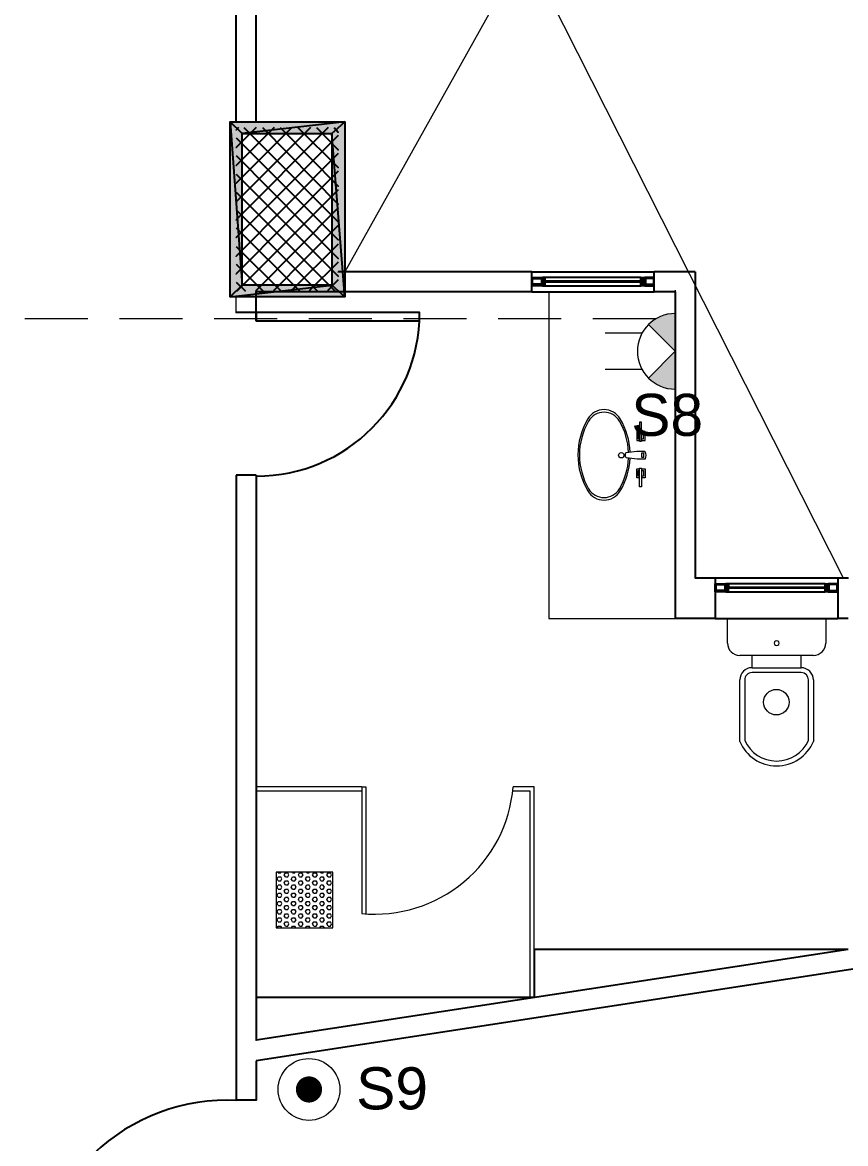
# Model space of a CAD drawing. Header units: inches. Extents: x 14 to 158, y 51 to 94.
# Drawn here: x 74.63 to 78.54, y 78.76 to 84.09 of the extents above; entities that cross this region are included whole.
import ezdxf

# ---------------------------------------------------------------- set-up
doc = ezdxf.new("R2010")
doc.units = ezdxf.units.IN
doc.header["$LTSCALE"] = 0.6
doc.header["$MEASUREMENT"] = 0
doc.linetypes.add('DASHED', pattern=[0.75, 0.5, -0.25])
doc.layers.get('0').update_dxf_attribs({"color": 253, "lineweight": 0})
for name, color, linetype, lineweight in [('1st BASE_WTV$0$A-DOOR-JAMB', 253, 'Continuous', 0), ('CABEL-L', 3, 'DASHED', 0), ('fur', 253, 'Continuous', 0), ('Furniture', 253, 'Continuous', 0), ('K Furniture', 253, 'Continuous', 0), ('LIGHT', 6, 'Continuous', 0), ('Muebles', 253, 'Continuous', 0), ('POWER', 4, 'Continuous', 0), ('text', 3, 'Continuous', 0), ('wiring1', 3, 'DASHED', 0)]:
    doc.layers.add(name, color=color, linetype=linetype, lineweight=lineweight)
doc.styles.get("Standard").update_dxf_attribs({"font": 'arial.ttf'})

# ---------------------------------------------------------------- blocks, each defined once
blk = doc.blocks.new('A$C66D173D2')
at = {"layer": 'K Furniture'}
for p, q in [((0.0583, 0.5833), (0.0583, 0.2917)), ((0.0817, 0.2917), (0.0817, 0.5785)), ((0.385, 0.5785), (0.385, 0.2917)), ((0.4083, 0.2917), (0.4083, 0.5833)), ((0.35, 0.2567), (0.1167, 0.2567)), ((0.1167, 0.2333), (0.1167, 0.175)), ((0.1167, 0.2333), (0.35, 0.2333)), ((0.35, 0.2333), (0.35, 0.175)), ((0.4083, 0.175), (0.0583, 0.175)), ((0, 0.1167), (0, 0)), ((0.4667, 0), (0.4667, 0.1167)), ((0.4667, 0), (0, 0))]:
    blk.add_line(p, q, dxfattribs=at)
at = {"layer": 'K Furniture', "extrusion": (0, 0, -1)}
for centre, major_axis, start_param, end_param in [((0.2333, 0.5104), (0.1341, 0.1341), 4.321782, 6.673792), ((0.2333, 0.5104), (-0.1176, 0.1176), 5.919765, 8.217402), ((0.2322, 0.3971), (-0.0429, 0.0429), 0.785398, 7.068583), ((0.1167, 0.2917), (0.0412, 0.0412), 2.356194, 3.926991), ((0.1167, 0.2917), (0.0247, 0.0247), 2.356194, 3.926991), ((0.35, 0.2917), (0.0412, 0.0412), 0.785398, 2.356194), ((0.35, 0.2917), (0.0247, 0.0247), 0.785398, 2.356194), ((0.0583, 0.1167), (0.0412, 0.0412), 3.926991, 5.497787), ((0.4083, 0.1167), (0.0412, 0.0412), -0.785398, 0.785398), ((0.2333, 0.1167), (-0.00825, 0.00825), 5.497786, 8.639381), ((0.2333, 0.1167), (0.00825, 0.00825), 0.785397, 3.926992)]:
    blk.add_ellipse(centre, major_axis=major_axis, ratio=1, start_param=start_param, end_param=end_param, dxfattribs=at)
blk = doc.blocks.new('A$C399A65E2')
at = {"layer": 'Muebles', "linetype": 'Continuous'}
for p, q in [((0.1947, 0.0392), (0.201, 0.0898)), ((0.2314, 0.0405), (0.2251, 0.0911)), ((0.0626, 0.0177), (0.0626, 0.0266)), ((0.0626, 0.0266), (0.1524, 0.0266)), ((0.1524, 0.0177), (0.0626, 0.0177)), ((0.1056, 0.0266), (0.1056, 0.0405)), ((0.1056, 0.0405), (0.1486, 0.0405)), ((0.1056, 0), (0.1056, 0.0177)), ((0.1486, 0), (0.1056, 0)), ((0.1132, 0.0266), (0.1132, 0.0341)), ((0.1132, 0.0341), (0.141, 0.0341)), ((0.1132, 0.0076), (0.1132, 0.0177)), ((0.141, 0.0076), (0.1132, 0.0076)), ((0.141, 0.0341), (0.141, 0.0266)), ((0.141, 0.0177), (0.141, 0.0076)), ((0.1486, 0.0405), (0.1486, 0.0266)), ((0.1486, 0.0177), (0.1486, 0)), ((0.1524, 0.0266), (0.1524, 0.0177)), ((0.1947, 0), (0.1947, 0.0392)), ((0.2238, 0.0177), (0.2036, 0.0177)), ((0.2036, 0.0177), (0.2036, 0.0063)), ((0.2036, 0.0063), (0.2238, 0.0063)), ((0.2238, 0.0063), (0.2238, 0.0177)), ((0.2314, 0.0013), (0.2314, 0.0405)), ((0.3698, 0.0266), (0.28, 0.0266)), ((0.28, 0.0266), (0.28, 0.0177)), ((0.28, 0.0177), (0.3698, 0.0177)), ((0.3268, 0.0405), (0.2838, 0.0405)), ((0.2838, 0.0405), (0.2838, 0.0266)), ((0.2838, 0.0177), (0.2838, 0)), ((0.2838, 0), (0.3268, 0)), ((0.3192, 0.0341), (0.2914, 0.0341)), ((0.2914, 0.0341), (0.2914, 0.0266)), ((0.2914, 0.0177), (0.2914, 0.0076)), ((0.2914, 0.0076), (0.3192, 0.0076)), ((0.3192, 0.0266), (0.3192, 0.0341)), ((0.3192, 0.0076), (0.3192, 0.0177)), ((0.3268, 0.0266), (0.3268, 0.0405)), ((0.3268, 0), (0.3268, 0.0177)), ((0.3698, 0.0177), (0.3698, 0.0266))]:
    blk.add_line(p, q, dxfattribs=at)
blk.add_circle((0.2132, 0.1138), 0.0126, dxfattribs=at)
for centre, radius, start, end in [((0.2149, -0.0158), 0.3359, 59.4662, 120.5338), ((0.09, 0.196), 0.09, 120.5339, 239.4661), ((0.0972, 0.196), 0.0848, 120.5339, 239.4661), ((0.2149, -0.0037), 0.3167, 59.4662, 120.5338), ((0.3327, 0.196), 0.0848, 300.5339, 59.4661), ((0.3399, 0.196), 0.09, 300.5339, 59.4661), ((0.2149, 0.4079), 0.3359, 239.4662, 267.2537), ((0.2149, 0.3957), 0.3167, 239.4662, 267.2472), ((0.2149, 0.3957), 0.3167, 272.0978, 300.5338), ((0.2149, 0.4079), 0.3359, 272.1288, 300.5338), ((0.2136, 0.0805), 0.0156, 42.4851, 143.5402), ((0.2118, 0.0367), 0.0405, 245.0514, 298.8984)]:
    blk.add_arc(centre, radius, start, end, dxfattribs=at)
blk = doc.blocks.new('120 S')
at = {"layer": 'LIGHT', "ltscale": 0.005}
h = blk.add_hatch(color=2, dxfattribs=at)
h.dxf.hatch_style = 1
h.paths.add_polyline_path([(0.0001, 0), (-0.0847, 0.0847, 0.198912), (-0.1198, 0)])
h.paths.add_polyline_path([(0.0848, 0.0847), (0.0001, 0), (0.1199, 0, 0.198912)])
at = {"layer": 'POWER'}
for p, q in [((-0.0579, 0.1049), (-0.0579, 0.2219)), ((0.058, 0.1049), (0.058, 0.2219)), ((0.1939, 0), (-0.1938, 0))]:
    blk.add_line(p, q, dxfattribs=at)
at = {"layer": 'POWER', "ltscale": 0.005}
for q in [(-0.0847, 0.0847), (0.0848, 0.0847)]:
    blk.add_line((0.0001, 0), q, dxfattribs=at)
at = {"layer": 'POWER'}
blk.add_arc((0.0001, 0), 0.1198, 0, 180, dxfattribs=at)
blk = doc.blocks.new('197')
at = {"layer": 'POWER', "color": 2, "ltscale": 0.005, "const_width": 0.0563}
blk.add_lwpolyline([(630293.4825, -41521.393, -1), (630293.4263, -41521.393, -1)], format="xyb", close=True, dxfattribs=at)
at = {"layer": 'POWER'}
blk.add_circle((630293.4544, -41521.393), 0.1327, dxfattribs=at)

msp = doc.modelspace()

# ---------------------------------------------------------------- hatches: boundary and pattern name
h = msp.add_hatch(color=256)
h.paths.add_polyline_path([(76.098, 83.5622), (76.1587, 83.6187), (75.6705, 83.5622)])
h.paths.add_polyline_path([(76.1587, 83.6187), (75.6705, 83.5622), (75.614, 83.6187)])
h.paths.add_polyline_path([(75.6705, 83.5622), (75.614, 83.6187), (75.6705, 82.8423)])
h.paths.add_polyline_path([(75.614, 83.6187), (75.6705, 82.8423), (75.614, 82.7857)])
h.paths.add_polyline_path([(75.6705, 82.8423), (75.614, 82.7857), (76.098, 82.8423)])
h.paths.add_polyline_path([(75.614, 82.7857), (76.098, 82.8423), (76.1587, 82.7857)])
h.paths.add_polyline_path([(76.098, 82.8423), (76.1587, 82.7857), (76.098, 83.5622)])
h.paths.add_polyline_path([(76.1587, 82.7857), (76.098, 83.5622), (76.1587, 83.6187)])
at = {"layer": 'fur'}
h = msp.add_hatch(dxfattribs=at)
h.set_pattern_fill('HEX', color=256, scale=0.09)
h.set_pattern_definition([(0, (56.369103, 67.91082), (0, 0.019485572), [0.01125, -0.0225]), (120, (56.369103, 67.91082), (-0.016875, -0.009742786), [0.01125, -0.0225]), (60, (56.380353, 67.91082), (-0.016875, 0.009742786), [0.01125, -0.0225])])
h.paths.add_polyline_path([(76.1023, 80.0522), (75.8331, 80.0522), (75.8331, 79.7881), (76.1023, 79.7881)])

# ---------------------------------------------------------------- linework, layer by layer
for p, q in [((78.5514, 87.185), (76.1587, 82.9057)), ((75.7381, 86.9629), (78.5273, 81.4508)), ((75.643, 82.7113), (75.643, 82.7857))]:
    msp.add_line(p, q)
at = {"linetype": 'Continuous', "lineweight": -2}
for points in [[(75.7381, 83.6187), (75.7381, 86.9905), (75.7381, 86.9905)], [(75.643, 83.6187), (75.643, 86.4086), (75.643, 86.4086)], [(76.0801, 83.5911), (75.643, 83.1526), (75.643, 83.1526)], [(75.996, 83.5911), (75.643, 83.2381), (75.643, 83.2381)], [(75.9077, 83.5911), (75.643, 83.3263), (75.643, 83.3263)], [(75.8236, 83.5911), (75.643, 83.4105), (75.643, 83.4105)], [(75.7381, 83.5911), (75.643, 83.496), (75.643, 83.496)], [(75.654, 83.5911), (75.643, 83.5801), (75.643, 83.5801)], [(75.6788, 83.5911), (76.127, 83.1429), (76.127, 83.1429)], [(75.7671, 83.5911), (76.127, 83.227), (76.127, 83.227)], [(75.8512, 83.5911), (76.127, 83.3125), (76.127, 83.3125)], [(75.9353, 83.5911), (76.127, 83.4008), (76.127, 83.4008)], [(76.0236, 83.5911), (76.127, 83.4849), (76.127, 83.4849)], [(76.1091, 83.5911), (76.127, 83.5691), (76.127, 83.5691)], [(76.127, 83.5525), (75.643, 83.0684), (75.643, 83.0684)], [(75.643, 83.5415), (76.127, 83.0574), (76.127, 83.0574)], [(76.127, 83.467), (75.643, 82.9802), (75.643, 82.9802)], [(75.643, 83.4573), (76.127, 82.9692), (76.127, 82.9692)], [(76.127, 83.3829), (75.643, 82.8961), (75.643, 82.8961)], [(75.643, 83.3691), (76.127, 82.885), (76.127, 82.885)], [(75.643, 83.2836), (76.1118, 82.8147), (76.1118, 82.8147)], [(76.127, 83.2946), (75.6471, 82.8147), (75.6471, 82.8147)], [(76.127, 83.2091), (75.7354, 82.8147), (75.7354, 82.8147)], [(75.643, 83.1995), (76.0277, 82.8147), (76.0277, 82.8147)], [(75.643, 83.114), (75.9436, 82.8147), (75.9436, 82.8147)], [(76.127, 83.125), (75.8195, 82.8147), (75.8195, 82.8147)], [(75.643, 83.0257), (75.8553, 82.8147), (75.8553, 82.8147)], [(76.127, 83.0367), (75.9036, 82.8147), (75.9036, 82.8147)], [(75.643, 82.9416), (75.7698, 82.8147), (75.7698, 82.8147)], [(76.127, 82.9512), (75.9891, 82.8147), (75.9891, 82.8147)], [(77.0482, 82.9057), (76.127, 82.9057), (76.127, 82.9057)], [(77.0482, 82.8106), (77.0482, 82.9057), (77.0482, 82.9057)], [(77.0482, 82.9057), (77.6302, 82.9057), (77.6302, 82.9057)], [(77.0482, 82.8106), (77.0482, 82.9057), (77.0482, 82.9057)], [(77.0482, 82.9057), (77.6302, 82.9057), (77.6302, 82.9057)], [(77.8246, 82.9057), (77.6302, 82.9057), (77.6302, 82.9057)], [(77.6302, 82.8106), (77.6302, 82.9057), (77.6302, 82.9057)], [(77.6302, 82.8106), (77.6302, 82.9057), (77.6302, 82.9057)], [(77.8246, 82.9057), (77.8246, 81.4508), (77.8246, 81.4508)], [(75.643, 82.8561), (75.6857, 82.8147), (75.6857, 82.8147)], [(76.127, 82.8671), (76.0774, 82.8147), (76.0774, 82.8147)], [(77.0482, 82.8781), (77.0979, 82.8781), (77.0979, 82.8395), (77.0482, 82.8395)], [(77.0482, 82.8395), (77.0482, 82.8781), (77.0482, 82.8781)], [(77.0482, 82.8781), (77.0979, 82.8781), (77.0979, 82.8395), (77.0482, 82.8395)], [(77.0482, 82.8395), (77.0482, 82.8781), (77.0482, 82.8781)], [(77.5847, 82.8602), (77.0979, 82.8602), (77.0979, 82.8602)], [(77.5847, 82.8602), (77.0979, 82.8602), (77.0979, 82.8602)], [(77.5847, 82.8561), (77.0979, 82.8561), (77.0979, 82.8561)], [(77.5847, 82.8561), (77.0979, 82.8561), (77.0979, 82.8561)], [(77.5668, 82.8781), (77.1117, 82.8781), (77.1117, 82.8781)], [(77.5668, 82.8781), (77.1117, 82.8781), (77.1117, 82.8781)], [(77.1117, 82.8395), (77.5668, 82.8395), (77.5668, 82.8395)], [(77.1117, 82.8395), (77.5668, 82.8395), (77.5668, 82.8395)], [(77.6302, 82.8781), (77.5847, 82.8781), (77.5847, 82.8395), (77.6302, 82.8395)], [(77.6302, 82.8781), (77.5847, 82.8781), (77.5847, 82.8395), (77.6302, 82.8395)], [(77.6302, 82.8395), (77.6302, 82.8781), (77.6302, 82.8781)], [(77.6302, 82.8395), (77.6302, 82.8781), (77.6302, 82.8781)], [(77.0482, 82.8106), (75.7381, 82.8106), (75.7381, 82.8106)], [(75.7381, 82.6727), (75.7381, 82.8106), (75.7381, 82.8106)], [(77.0482, 82.8106), (77.6302, 82.8106), (77.6302, 82.8106)], [(77.0482, 82.8106), (77.6302, 82.8106), (77.6302, 82.8106)], [(77.7295, 82.8106), (77.6302, 82.8106), (77.6302, 82.8106)], [(77.7295, 82.8106), (77.7295, 81.2577), (77.7295, 81.2577)], [(75.7381, 82.7113), (75.643, 82.7113), (75.643, 82.7113)], [(75.643, 81.939), (75.643, 78.9699), (75.643, 78.9699)], [(75.7381, 81.939), (75.643, 81.939), (75.643, 81.939)], [(75.7381, 81.939), (75.7381, 79.2553), (75.7381, 79.2553)], [(77.8246, 81.4508), (77.9198, 81.4508), (77.9198, 81.4508)], [(77.9198, 81.4508), (77.9198, 81.2577), (77.9198, 81.2577)], [(77.9198, 81.4508), (78.5031, 81.4508), (78.5031, 81.4508)], [(78.5031, 81.4508), (78.5031, 81.2577), (78.5031, 81.2577)], [(78.5031, 81.4508), (78.5514, 81.4508), (78.5514, 81.4508)], [(77.9198, 81.4232), (77.9694, 81.4232), (77.9694, 81.3846), (77.9198, 81.3846)], [(77.9198, 81.3846), (77.9198, 81.4232), (77.9198, 81.4232)], [(78.4563, 81.4053), (77.9694, 81.4053), (77.9694, 81.4053)], [(78.4563, 81.4025), (77.9694, 81.4025), (77.9694, 81.4025)], [(78.4425, 81.4232), (77.9832, 81.4232), (77.9832, 81.4232)], [(78.5031, 81.4232), (78.4563, 81.4232), (78.4563, 81.3846), (78.5031, 81.3846)], [(78.5031, 81.3846), (78.5031, 81.4232), (78.5031, 81.4232)], [(77.9832, 81.3846), (78.4425, 81.3846), (78.4425, 81.3846)], [(77.9198, 81.2577), (77.7295, 81.2577), (77.7295, 81.2577)], [(77.9198, 81.2577), (78.5031, 81.2577), (78.5031, 81.2577)], [(78.5514, 81.2577), (78.5031, 81.2577), (78.5031, 81.2577)], [(78.5514, 79.6856), (75.7381, 79.2553), (75.7381, 79.2553)], [(77.0593, 79.6856), (77.0593, 79.4567), (75.7381, 79.4567)], [(78.5514, 79.6856), (77.0593, 79.6856), (77.0593, 79.6856)], [(78.5514, 79.6856), (77.0593, 79.6856), (77.0593, 79.6856)], [(78.7707, 79.6222), (75.7381, 79.156), (75.7381, 79.156)], [(75.7381, 79.156), (75.7381, 78.9699), (75.7381, 78.9699)], [(75.7381, 78.9699), (75.643, 78.9699), (75.643, 78.9699)]]:
    msp.add_lwpolyline(points, dxfattribs=at)
for points in [[(76.1587, 83.6187), (75.6705, 83.5622), (75.614, 83.6187)], [(75.6705, 83.5622), (75.614, 83.6187), (75.6705, 82.8423)], [(75.614, 83.6187), (75.6705, 82.8423), (75.614, 82.7857)], [(76.098, 83.5622), (76.1587, 83.6187), (75.6705, 83.5622)], [(76.1587, 82.7857), (76.098, 83.5622), (76.1587, 83.6187)], [(76.098, 82.8423), (76.1587, 82.7857), (76.098, 83.5622)], [(75.6705, 82.8423), (75.614, 82.7857), (76.098, 82.8423)], [(75.614, 82.7857), (76.098, 82.8423), (76.1587, 82.7857)], [(77.0937, 82.874), (77.0937, 82.8464), (77.051, 82.8464), (77.051, 82.874)], [(77.0937, 82.874), (77.0937, 82.8464), (77.051, 82.8464), (77.051, 82.874)], [(77.0979, 82.8602), (77.1117, 82.8602), (77.1117, 82.8781), (77.0979, 82.8781)], [(77.0979, 82.8602), (77.1117, 82.8602), (77.1117, 82.8781), (77.0979, 82.8781)], [(77.1075, 82.863), (77.0979, 82.863), (77.0979, 82.874), (77.1075, 82.874)], [(77.1075, 82.863), (77.0979, 82.863), (77.0979, 82.874), (77.1075, 82.874)], [(77.0979, 82.8561), (77.0979, 82.8395), (77.1117, 82.8395), (77.1117, 82.8561)], [(77.0979, 82.8561), (77.0979, 82.8395), (77.1117, 82.8395), (77.1117, 82.8561)], [(77.0979, 82.8533), (77.0979, 82.8423), (77.1075, 82.8423), (77.1075, 82.8533)], [(77.0979, 82.8533), (77.0979, 82.8423), (77.1075, 82.8423), (77.1075, 82.8533)], [(77.5805, 82.8602), (77.5668, 82.8602), (77.5668, 82.8781), (77.5805, 82.8781)], [(77.5805, 82.8602), (77.5668, 82.8602), (77.5668, 82.8781), (77.5805, 82.8781)], [(77.5805, 82.8561), (77.5805, 82.8395), (77.5668, 82.8395), (77.5668, 82.8561)], [(77.5805, 82.8561), (77.5805, 82.8395), (77.5668, 82.8395), (77.5668, 82.8561)], [(77.5709, 82.863), (77.5805, 82.863), (77.5805, 82.874), (77.5709, 82.874)], [(77.5709, 82.863), (77.5805, 82.863), (77.5805, 82.874), (77.5709, 82.874)], [(77.5805, 82.8533), (77.5805, 82.8423), (77.5709, 82.8423), (77.5709, 82.8533)], [(77.5805, 82.8533), (77.5805, 82.8423), (77.5709, 82.8423), (77.5709, 82.8533)], [(77.5888, 82.874), (77.5888, 82.8464), (77.6274, 82.8464), (77.6274, 82.874)], [(77.5888, 82.874), (77.5888, 82.8464), (77.6274, 82.8464), (77.6274, 82.874)], [(75.7381, 82.7113), (75.7381, 82.6727), (76.5145, 82.6727), (76.5145, 82.7113)], [(77.9653, 81.4191), (77.9653, 81.3915), (77.9239, 81.3915), (77.9239, 81.4191)], [(77.9694, 81.4053), (77.9832, 81.4053), (77.9832, 81.4232), (77.9694, 81.4232)], [(77.9694, 81.4025), (77.9694, 81.3846), (77.9832, 81.3846), (77.9832, 81.4025)], [(77.9832, 81.4094), (77.9736, 81.4094), (77.9736, 81.4191), (77.9832, 81.4191)], [(77.9736, 81.3984), (77.9736, 81.3874), (77.9832, 81.3874), (77.9832, 81.3984)], [(78.4563, 81.4053), (78.4425, 81.4053), (78.4425, 81.4232), (78.4563, 81.4232)], [(78.4425, 81.4094), (78.4535, 81.4094), (78.4535, 81.4191), (78.4425, 81.4191)], [(78.4563, 81.4025), (78.4563, 81.3846), (78.4425, 81.3846), (78.4425, 81.4025)], [(78.4535, 81.3984), (78.4535, 81.3874), (78.4425, 81.3874), (78.4425, 81.3984)], [(78.4604, 81.4191), (78.4604, 81.3915), (78.499, 81.3915), (78.499, 81.4191)]]:
    msp.add_lwpolyline(points, close=True, dxfattribs=at)
msp.add_open_spline([(75.7395, 81.9349), (76.1684, 81.9349), (76.5145, 82.2824), (76.5145, 82.7099)], degree=3, dxfattribs=at)
msp.add_open_spline([(75.6457, 78.9685), (75.3933, 78.9809), (75.1465, 78.8885), (74.9645, 78.7147), (74.9645, 78.7147), (74.781, 78.541), (74.6762, 78.2996), (74.6762, 78.0473)], degree=3, knots=[0, 0, 0, 0, 0.125, 0.125, 0.125, 0.125, 1, 1, 1, 1], dxfattribs=at)
at = {"layer": '1st BASE_WTV$0$A-DOOR-JAMB'}
for p, q in [((76.2393, 80.4577), (76.2393, 79.8563)), ((76.2393, 80.4577), (76.2593, 80.4577)), ((76.2593, 80.4577), (76.2593, 79.8563))]:
    msp.add_line(p, q, dxfattribs=at)
msp.add_arc((76.3018, 80.5132), 0.6598, 264.5622, 355.1786, dxfattribs=at)
at = {"layer": 'fur'}
msp.add_lwpolyline([(76.1023, 80.0522), (75.8331, 80.0522), (75.8331, 79.7881), (76.1023, 79.7881)], close=True, dxfattribs=at)
at = {"layer": 'Furniture'}
for p, q in [((77.1295, 82.8106), (77.1295, 81.2577)), ((77.1295, 81.2577), (77.7295, 81.2577)), ((76.2393, 80.4577), (75.7381, 80.4577)), ((76.2393, 80.4377), (75.7381, 80.4377)), ((77.0393, 80.4377), (76.9573, 80.4377)), ((77.0593, 80.4577), (76.9593, 80.4577)), ((77.0393, 79.4574), (77.0393, 80.4377)), ((77.0593, 79.4574), (77.0593, 80.4577))]:
    msp.add_line(p, q, dxfattribs=at)
at = {"layer": 'wiring1', "linetype": 'DASHED'}
msp.add_line((77.6372, 82.6818), (74.3671, 82.6818), dxfattribs=at)

# ---------------------------------------------------------------- block references
at = {"xscale": -1, "rotation": 180}
msp.add_blockref('A$C66D173D2', (77.9781, 81.2577), dxfattribs=at)
at = {"layer": 'CABEL-L', "xscale": 1.499999999999927, "yscale": 1.499999999999927, "zscale": 1.499999999999927, "rotation": 90}
msp.add_blockref('120 S', (77.7295, 82.5275), dxfattribs=at)
at = {"layer": 'fur', "rotation": 90.00000000000001}
msp.add_blockref('A$C399A65E2', (77.5871, 81.8205), dxfattribs=at)
at = {"layer": 'POWER', "xscale": 1.10592, "yscale": 1.10592, "zscale": 1.10592}
msp.add_blockref('197', (-696978.1485, 45998.3594), dxfattribs=at)
msp.add_blockref('197', (-696978.1485, 45998.3594), dxfattribs=at)

# ---------------------------------------------------------------- texts
at = {"layer": 'text', "linetype": 'DASHED', "char_height": 0.2, "attachment_point": 1}
for s, insert in [('S8', (77.5205, 82.3257)), ('S9', (76.2128, 79.1258))]:
    msp.add_mtext_dynamic_manual_height_columns(s, width=0.086131, gutter_width=1, heights=[0], dxfattribs=dict(at, insert=insert))

doc.saveas('drawing.dxf')
